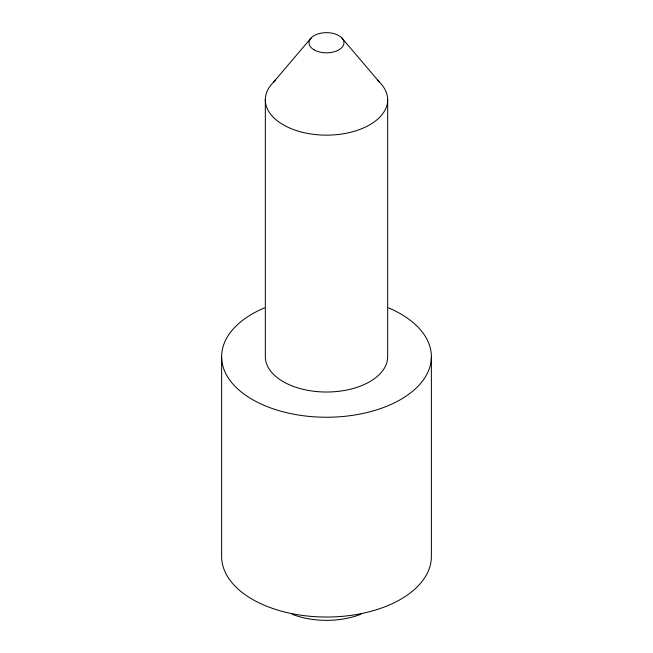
<?xml version="1.0" encoding="UTF-8"?>
<svg xmlns="http://www.w3.org/2000/svg" width="653" height="653" viewBox="0 0 653 653"><rect width="100%" height="100%" fill="white"/><g stroke="black" fill="none" stroke-linecap="round" stroke-linejoin="round"><path stroke-width="0.98" d="M273.525 82.164L311.367 37.694M341.633 37.694L379.475 82.164M431.372 356.701L431.372 556.487A104.872 60.541 0 0 1 326.5 617.036A104.872 60.541 0 0 1 221.628 556.487L221.628 356.701M387.67 99.827L387.67 356.701A61.17 35.319 0 0 1 326.5 392.02A61.17 35.319 0 0 1 265.33 356.701L265.33 99.827M360.946 614.22A61.17 35.319 0 0 1 292.054 614.22M377.377 80.213A61.17 35.319 0 0 1 366.831 126.38A61.17 35.319 0 0 1 286.169 126.38A61.17 35.319 0 0 1 275.623 80.213M388.502 307.865A104.872 60.541 0 0 1 404.329 397.277A104.872 60.541 0 0 1 248.671 397.277A104.872 60.541 0 0 1 264.498 307.865M314.142 49.873A17.476 10.089 0 0 0 343.38 45.351A17.476 10.089 0 0 0 321.978 32.993A17.476 10.089 0 0 0 314.142 49.873"/></g></svg>
